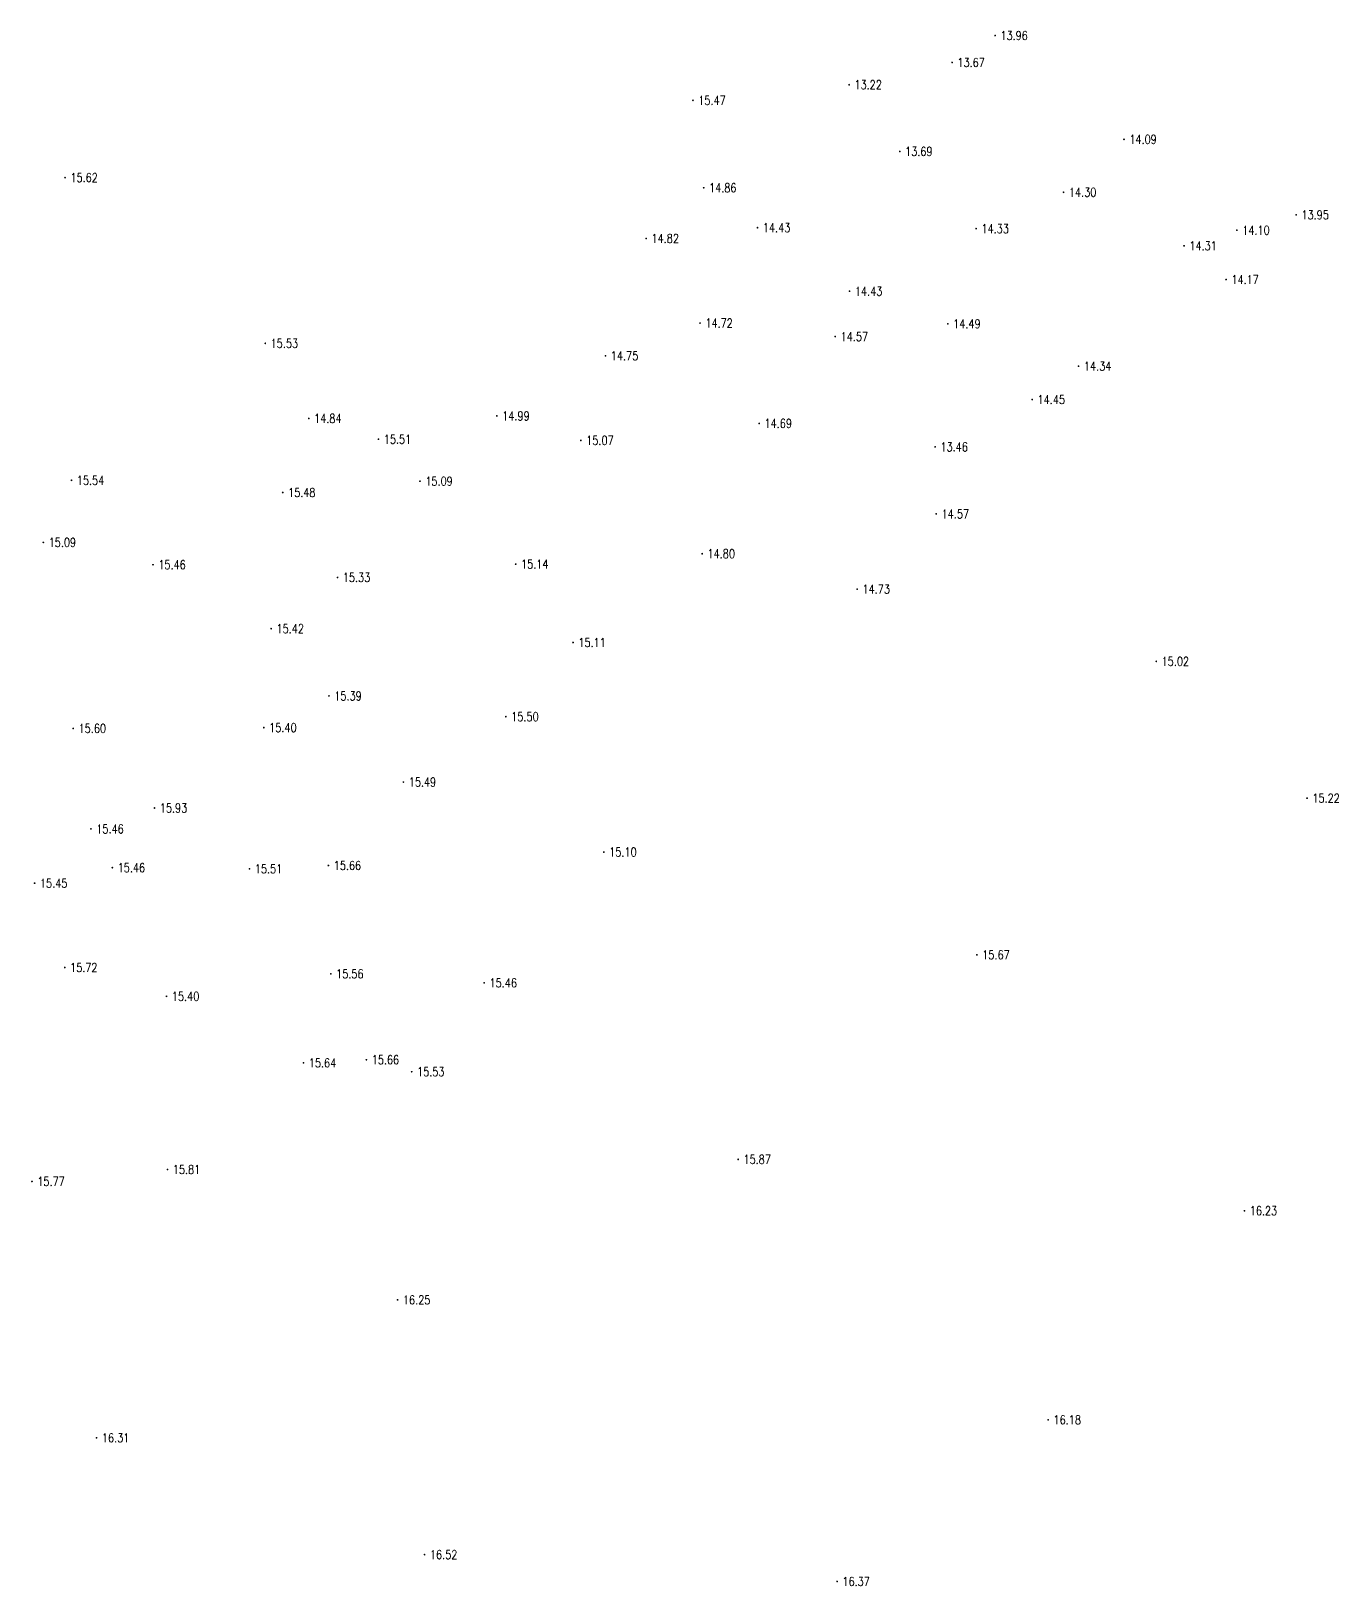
# Model space of a CAD drawing. Extents: x 476861 to 479475, y 2367369 to 2370541.
# Drawn here: x 477395.7 to 477542.7, y 2369240.8 to 2369415.7 of the extents above; entities that cross this region are included whole.
import ezdxf
from ezdxf.enums import TextEntityAlignment as Align

# ---------------------------------------------------------------- set-up
doc = ezdxf.new("R2010")
doc.units = 0
doc.header["$LTSCALE"] = 0.5
doc.layers.get('0').update_dxf_attribs({"linetype": 'CONTINUOUS'})
doc.layers.add('GCD', color=1, linetype='CONTINUOUS')
doc.styles.add('HZ', font='rs.shx', dxfattribs={"width": 0.8, "bigfont": 'hztxt.shx'})

# ---------------------------------------------------------------- blocks, each defined once
blk = doc.blocks.new('GC200')
at = {"linetype": 'Continuous', "const_width": 0.2, "flags": 128}
blk.add_lwpolyline([(-0.1, 0, 1), (0.1, 0, 1)], format="xyb", close=True, dxfattribs=at)

msp = doc.modelspace()

# ---------------------------------------------------------------- block references
at = {"layer": 'GCD', "linetype": 'Continuous'}
ref = msp.add_blockref('GC200', (477504.062, 2369415.189, 13.958), dxfattribs=dict(at, xscale=0.5, yscale=0.5, zscale=0.5))
ref.add_attrib('height', '13.96', dxfattribs={"linetype": 'Continuous', "height": 1, "style": 'HZ', "width": 0.8}).set_placement((477504.662, 2369415.189, 13.958), align=Align.MIDDLE_LEFT)
ref = msp.add_blockref('GC200', (477499.23, 2369412.162, 13.667), dxfattribs=dict(at, xscale=0.5, yscale=0.5, zscale=0.5))
ref.add_attrib('height', '13.67', dxfattribs={"linetype": 'Continuous', "height": 1, "style": 'HZ', "width": 0.8}).set_placement((477499.83, 2369412.162, 13.667), align=Align.MIDDLE_LEFT)
ref = msp.add_blockref('GC200', (477487.653, 2369409.658, 13.22), dxfattribs=dict(at, xscale=0.5, yscale=0.5, zscale=0.5))
ref.add_attrib('height', '13.22', dxfattribs={"linetype": 'Continuous', "height": 1, "style": 'HZ', "width": 0.8}).set_placement((477488.253, 2369409.658, 13.22), align=Align.MIDDLE_LEFT)
ref = msp.add_blockref('GC200', (477470.098, 2369407.899, 15.465), dxfattribs=dict(at, xscale=0.5, yscale=0.5, zscale=0.5))
ref.add_attrib('height', '15.47', dxfattribs={"linetype": 'Continuous', "height": 1, "style": 'HZ', "width": 0.8}).set_placement((477470.698, 2369407.899, 15.465), align=Align.MIDDLE_LEFT)
ref = msp.add_blockref('GC200', (477518.556, 2369403.517, 14.09), dxfattribs=dict(at, xscale=0.5, yscale=0.5, zscale=0.5))
ref.add_attrib('height', '14.09', dxfattribs={"linetype": 'Continuous', "height": 1, "style": 'HZ', "width": 0.8}).set_placement((477519.156, 2369403.517, 14.09), align=Align.MIDDLE_LEFT)
ref = msp.add_blockref('GC200', (477493.347, 2369402.156, 13.691), dxfattribs=dict(at, xscale=0.5, yscale=0.5, zscale=0.5))
ref.add_attrib('height', '13.69', dxfattribs={"linetype": 'Continuous', "height": 1, "style": 'HZ', "width": 0.8}).set_placement((477493.947, 2369402.156, 13.691), align=Align.MIDDLE_LEFT)
ref = msp.add_blockref('GC200', (477399.503, 2369399.208, 15.62), dxfattribs=dict(at, xscale=0.5, yscale=0.5, zscale=0.5))
ref.add_attrib('height', '15.62', dxfattribs={"linetype": 'Continuous', "height": 1, "style": 'HZ', "width": 0.8}).set_placement((477400.103, 2369399.208, 15.62), align=Align.MIDDLE_LEFT)
ref = msp.add_blockref('GC200', (477471.306, 2369398.069, 14.856), dxfattribs=dict(at, xscale=0.5, yscale=0.5, zscale=0.5))
ref.add_attrib('height', '14.86', dxfattribs={"linetype": 'Continuous', "height": 1, "style": 'HZ', "width": 0.8}).set_placement((477471.906, 2369398.069, 14.856), align=Align.MIDDLE_LEFT)
ref = msp.add_blockref('GC200', (477511.766, 2369397.559, 14.302), dxfattribs=dict(at, xscale=0.5, yscale=0.5, zscale=0.5))
ref.add_attrib('height', '14.30', dxfattribs={"linetype": 'Continuous', "height": 1, "style": 'HZ', "width": 0.8}).set_placement((477512.366, 2369397.559, 14.302), align=Align.MIDDLE_LEFT)
ref = msp.add_blockref('GC200', (477477.359, 2369393.58, 14.427), dxfattribs=dict(at, xscale=0.5, yscale=0.5, zscale=0.5))
ref.add_attrib('height', '14.43', dxfattribs={"linetype": 'Continuous', "height": 1, "style": 'HZ', "width": 0.8}).set_placement((477477.959, 2369393.58, 14.427), align=Align.MIDDLE_LEFT)
ref = msp.add_blockref('GC200', (477537.909, 2369395.021, 13.952), dxfattribs=dict(at, xscale=0.5, yscale=0.5, zscale=0.5))
ref.add_attrib('height', '13.95', dxfattribs={"linetype": 'Continuous', "height": 1, "style": 'HZ', "width": 0.8}).set_placement((477538.509, 2369395.021, 13.952), align=Align.MIDDLE_LEFT)
ref = msp.add_blockref('GC200', (477464.839, 2369392.366, 14.819), dxfattribs=dict(at, xscale=0.5, yscale=0.5, zscale=0.5))
ref.add_attrib('height', '14.82', dxfattribs={"linetype": 'Continuous', "height": 1, "style": 'HZ', "width": 0.8}).set_placement((477465.439, 2369392.366, 14.819), align=Align.MIDDLE_LEFT)
ref = msp.add_blockref('GC200', (477501.931, 2369393.47, 14.325), dxfattribs=dict(at, xscale=0.5, yscale=0.5, zscale=0.5))
ref.add_attrib('height', '14.33', dxfattribs={"linetype": 'Continuous', "height": 1, "style": 'HZ', "width": 0.8}).set_placement((477502.531, 2369393.47, 14.325), align=Align.MIDDLE_LEFT)
ref = msp.add_blockref('GC200', (477531.255, 2369393.291, 14.1), dxfattribs=dict(at, xscale=0.5, yscale=0.5, zscale=0.5))
ref.add_attrib('height', '14.10', dxfattribs={"linetype": 'Continuous', "height": 1, "style": 'HZ', "width": 0.8}).set_placement((477531.855, 2369393.291, 14.1), align=Align.MIDDLE_LEFT)
ref = msp.add_blockref('GC200', (477525.308, 2369391.54, 14.305), dxfattribs=dict(at, xscale=0.5, yscale=0.5, zscale=0.5))
ref.add_attrib('height', '14.31', dxfattribs={"linetype": 'Continuous', "height": 1, "style": 'HZ', "width": 0.8}).set_placement((477525.908, 2369391.54, 14.305), align=Align.MIDDLE_LEFT)
ref = msp.add_blockref('GC200', (477530.03, 2369387.745, 14.171), dxfattribs=dict(at, xscale=0.5, yscale=0.5, zscale=0.5))
ref.add_attrib('height', '14.17', dxfattribs={"linetype": 'Continuous', "height": 1, "style": 'HZ', "width": 0.8}).set_placement((477530.63, 2369387.745, 14.171), align=Align.MIDDLE_LEFT)
ref = msp.add_blockref('GC200', (477487.708, 2369386.43, 14.429), dxfattribs=dict(at, xscale=0.5, yscale=0.5, zscale=0.5))
ref.add_attrib('height', '14.43', dxfattribs={"linetype": 'Continuous', "height": 1, "style": 'HZ', "width": 0.8}).set_placement((477488.308, 2369386.43, 14.429), align=Align.MIDDLE_LEFT)
ref = msp.add_blockref('GC200', (477470.894, 2369382.852, 14.717), dxfattribs=dict(at, xscale=0.5, yscale=0.5, zscale=0.5))
ref.add_attrib('height', '14.72', dxfattribs={"linetype": 'Continuous', "height": 1, "style": 'HZ', "width": 0.8}).set_placement((477471.494, 2369382.852, 14.717), align=Align.MIDDLE_LEFT)
ref = msp.add_blockref('GC200', (477486.097, 2369381.331, 14.566), dxfattribs=dict(at, xscale=0.5, yscale=0.5, zscale=0.5))
ref.add_attrib('height', '14.57', dxfattribs={"linetype": 'Continuous', "height": 1, "style": 'HZ', "width": 0.8}).set_placement((477486.697, 2369381.331, 14.566), align=Align.MIDDLE_LEFT)
ref = msp.add_blockref('GC200', (477498.75, 2369382.763, 14.487), dxfattribs=dict(at, xscale=0.5, yscale=0.5, zscale=0.5))
ref.add_attrib('height', '14.49', dxfattribs={"linetype": 'Continuous', "height": 1, "style": 'HZ', "width": 0.8}).set_placement((477499.35, 2369382.763, 14.487), align=Align.MIDDLE_LEFT)
ref = msp.add_blockref('GC200', (477422.015, 2369380.57, 15.533), dxfattribs=dict(at, xscale=0.5, yscale=0.5, zscale=0.5))
ref.add_attrib('height', '15.53', dxfattribs={"linetype": 'Continuous', "height": 1, "style": 'HZ', "width": 0.8}).set_placement((477422.615, 2369380.57, 15.533), align=Align.MIDDLE_LEFT)
ref = msp.add_blockref('GC200', (477460.262, 2369379.171, 14.748), dxfattribs=dict(at, xscale=0.5, yscale=0.5, zscale=0.5))
ref.add_attrib('height', '14.75', dxfattribs={"linetype": 'Continuous', "height": 1, "style": 'HZ', "width": 0.8}).set_placement((477460.862, 2369379.171, 14.748), align=Align.MIDDLE_LEFT)
ref = msp.add_blockref('GC200', (477513.452, 2369378.003, 14.342), dxfattribs=dict(at, xscale=0.5, yscale=0.5, zscale=0.5))
ref.add_attrib('height', '14.34', dxfattribs={"linetype": 'Continuous', "height": 1, "style": 'HZ', "width": 0.8}).set_placement((477514.052, 2369378.003, 14.342), align=Align.MIDDLE_LEFT)
ref = msp.add_blockref('GC200', (477508.239, 2369374.25, 14.453), dxfattribs=dict(at, xscale=0.5, yscale=0.5, zscale=0.5))
ref.add_attrib('height', '14.45', dxfattribs={"linetype": 'Continuous', "height": 1, "style": 'HZ', "width": 0.8}).set_placement((477508.839, 2369374.25, 14.453), align=Align.MIDDLE_LEFT)
ref = msp.add_blockref('GC200', (477426.903, 2369372.126, 14.835), dxfattribs=dict(at, xscale=0.5, yscale=0.5, zscale=0.5))
ref.add_attrib('height', '14.84', dxfattribs={"linetype": 'Continuous', "height": 1, "style": 'HZ', "width": 0.8}).set_placement((477427.503, 2369372.126, 14.835), align=Align.MIDDLE_LEFT)
ref = msp.add_blockref('GC200', (477448.05, 2369372.405, 14.989), dxfattribs=dict(at, xscale=0.5, yscale=0.5, zscale=0.5))
ref.add_attrib('height', '14.99', dxfattribs={"linetype": 'Continuous', "height": 1, "style": 'HZ', "width": 0.8}).set_placement((477448.65, 2369372.405, 14.989), align=Align.MIDDLE_LEFT)
ref = msp.add_blockref('GC200', (477477.545, 2369371.564, 14.69), dxfattribs=dict(at, xscale=0.5, yscale=0.5, zscale=0.5))
ref.add_attrib('height', '14.69', dxfattribs={"linetype": 'Continuous', "height": 1, "style": 'HZ', "width": 0.8}).set_placement((477478.145, 2369371.564, 14.69), align=Align.MIDDLE_LEFT)
ref = msp.add_blockref('GC200', (477434.732, 2369369.783, 15.513), dxfattribs=dict(at, xscale=0.5, yscale=0.5, zscale=0.5))
ref.add_attrib('height', '15.51', dxfattribs={"linetype": 'Continuous', "height": 1, "style": 'HZ', "width": 0.8}).set_placement((477435.332, 2369369.783, 15.513), align=Align.MIDDLE_LEFT)
ref = msp.add_blockref('GC200', (477457.497, 2369369.658, 15.072), dxfattribs=dict(at, xscale=0.5, yscale=0.5, zscale=0.5))
ref.add_attrib('height', '15.07', dxfattribs={"linetype": 'Continuous', "height": 1, "style": 'HZ', "width": 0.8}).set_placement((477458.097, 2369369.658, 15.072), align=Align.MIDDLE_LEFT)
ref = msp.add_blockref('GC200', (477497.322, 2369368.924, 13.46), dxfattribs=dict(at, xscale=0.5, yscale=0.5, zscale=0.5))
ref.add_attrib('height', '13.46', dxfattribs={"linetype": 'Continuous', "height": 1, "style": 'HZ', "width": 0.8}).set_placement((477497.922, 2369368.924, 13.46), align=Align.MIDDLE_LEFT)
ref = msp.add_blockref('GC200', (477400.225, 2369365.164, 15.536), dxfattribs=dict(at, xscale=0.5, yscale=0.5, zscale=0.5))
ref.add_attrib('height', '15.54', dxfattribs={"linetype": 'Continuous', "height": 1, "style": 'HZ', "width": 0.8}).set_placement((477400.825, 2369365.164, 15.536), align=Align.MIDDLE_LEFT)
ref = msp.add_blockref('GC200', (477439.408, 2369365.064, 15.087), dxfattribs=dict(at, xscale=0.5, yscale=0.5, zscale=0.5))
ref.add_attrib('height', '15.09', dxfattribs={"linetype": 'Continuous', "height": 1, "style": 'HZ', "width": 0.8}).set_placement((477440.008, 2369365.064, 15.087), align=Align.MIDDLE_LEFT)
ref = msp.add_blockref('GC200', (477423.976, 2369363.793, 15.48), dxfattribs=dict(at, xscale=0.5, yscale=0.5, zscale=0.5))
ref.add_attrib('height', '15.48', dxfattribs={"linetype": 'Continuous', "height": 1, "style": 'HZ', "width": 0.8}).set_placement((477424.576, 2369363.793, 15.48), align=Align.MIDDLE_LEFT)
ref = msp.add_blockref('GC200', (477497.45, 2369361.385, 14.569), dxfattribs=dict(at, xscale=0.5, yscale=0.5, zscale=0.5))
ref.add_attrib('height', '14.57', dxfattribs={"linetype": 'Continuous', "height": 1, "style": 'HZ', "width": 0.8}).set_placement((477498.05, 2369361.385, 14.569), align=Align.MIDDLE_LEFT)
ref = msp.add_blockref('GC200', (477397.062, 2369358.181, 15.086), dxfattribs=dict(at, xscale=0.5, yscale=0.5, zscale=0.5))
ref.add_attrib('height', '15.09', dxfattribs={"linetype": 'Continuous', "height": 1, "style": 'HZ', "width": 0.8}).set_placement((477397.662, 2369358.181, 15.086), align=Align.MIDDLE_LEFT)
ref = msp.add_blockref('GC200', (477471.134, 2369356.911, 14.795), dxfattribs=dict(at, xscale=0.5, yscale=0.5, zscale=0.5))
ref.add_attrib('height', '14.80', dxfattribs={"linetype": 'Continuous', "height": 1, "style": 'HZ', "width": 0.8}).set_placement((477471.734, 2369356.911, 14.795), align=Align.MIDDLE_LEFT)
ref = msp.add_blockref('GC200', (477409.392, 2369355.672, 15.46), dxfattribs=dict(at, xscale=0.5, yscale=0.5, zscale=0.5))
ref.add_attrib('height', '15.46', dxfattribs={"linetype": 'Continuous', "height": 1, "style": 'HZ', "width": 0.8}).set_placement((477409.992, 2369355.672, 15.46), align=Align.MIDDLE_LEFT)
ref = msp.add_blockref('GC200', (477450.168, 2369355.738, 15.141), dxfattribs=dict(at, xscale=0.5, yscale=0.5, zscale=0.5))
ref.add_attrib('height', '15.14', dxfattribs={"linetype": 'Continuous', "height": 1, "style": 'HZ', "width": 0.8}).set_placement((477450.768, 2369355.738, 15.141), align=Align.MIDDLE_LEFT)
ref = msp.add_blockref('GC200', (477430.137, 2369354.245, 15.327), dxfattribs=dict(at, xscale=0.5, yscale=0.5, zscale=0.5))
ref.add_attrib('height', '15.33', dxfattribs={"linetype": 'Continuous', "height": 1, "style": 'HZ', "width": 0.8}).set_placement((477430.737, 2369354.245, 15.327), align=Align.MIDDLE_LEFT)
ref = msp.add_blockref('GC200', (477488.562, 2369352.925, 14.732), dxfattribs=dict(at, xscale=0.5, yscale=0.5, zscale=0.5))
ref.add_attrib('height', '14.73', dxfattribs={"linetype": 'Continuous', "height": 1, "style": 'HZ', "width": 0.8}).set_placement((477489.162, 2369352.925, 14.732), align=Align.MIDDLE_LEFT)
ref = msp.add_blockref('GC200', (477422.673, 2369348.482, 15.417), dxfattribs=dict(at, xscale=0.5, yscale=0.5, zscale=0.5))
ref.add_attrib('height', '15.42', dxfattribs={"linetype": 'Continuous', "height": 1, "style": 'HZ', "width": 0.8}).set_placement((477423.273, 2369348.482, 15.417), align=Align.MIDDLE_LEFT)
ref = msp.add_blockref('GC200', (477456.615, 2369346.924, 15.114), dxfattribs=dict(at, xscale=0.5, yscale=0.5, zscale=0.5))
ref.add_attrib('height', '15.11', dxfattribs={"linetype": 'Continuous', "height": 1, "style": 'HZ', "width": 0.8}).set_placement((477457.215, 2369346.924, 15.114), align=Align.MIDDLE_LEFT)
ref = msp.add_blockref('GC200', (477522.188, 2369344.801, 15.02), dxfattribs=dict(at, xscale=0.5, yscale=0.5, zscale=0.5))
ref.add_attrib('height', '15.02', dxfattribs={"linetype": 'Continuous', "height": 1, "style": 'HZ', "width": 0.8}).set_placement((477522.788, 2369344.801, 15.02), align=Align.MIDDLE_LEFT)
ref = msp.add_blockref('GC200', (477429.175, 2369340.913, 15.391), dxfattribs=dict(at, xscale=0.5, yscale=0.5, zscale=0.5))
ref.add_attrib('height', '15.39', dxfattribs={"linetype": 'Continuous', "height": 1, "style": 'HZ', "width": 0.8}).set_placement((477429.775, 2369340.913, 15.391), align=Align.MIDDLE_LEFT)
ref = msp.add_blockref('GC200', (477449.066, 2369338.584, 15.504), dxfattribs=dict(at, xscale=0.5, yscale=0.5, zscale=0.5))
ref.add_attrib('height', '15.50', dxfattribs={"linetype": 'Continuous', "height": 1, "style": 'HZ', "width": 0.8}).set_placement((477449.666, 2369338.584, 15.504), align=Align.MIDDLE_LEFT)
ref = msp.add_blockref('GC200', (477400.426, 2369337.263, 15.601), dxfattribs=dict(at, xscale=0.5, yscale=0.5, zscale=0.5))
ref.add_attrib('height', '15.60', dxfattribs={"linetype": 'Continuous', "height": 1, "style": 'HZ', "width": 0.8}).set_placement((477401.026, 2369337.263, 15.601), align=Align.MIDDLE_LEFT)
ref = msp.add_blockref('GC200', (477421.852, 2369337.348, 15.402), dxfattribs=dict(at, xscale=0.5, yscale=0.5, zscale=0.5))
ref.add_attrib('height', '15.40', dxfattribs={"linetype": 'Continuous', "height": 1, "style": 'HZ', "width": 0.8}).set_placement((477422.452, 2369337.348, 15.402), align=Align.MIDDLE_LEFT)
ref = msp.add_blockref('GC200', (477437.542, 2369331.228, 15.486), dxfattribs=dict(at, xscale=0.5, yscale=0.5, zscale=0.5))
ref.add_attrib('height', '15.49', dxfattribs={"linetype": 'Continuous', "height": 1, "style": 'HZ', "width": 0.8}).set_placement((477438.142, 2369331.228, 15.486), align=Align.MIDDLE_LEFT)
ref = msp.add_blockref('GC200', (477539.135, 2369329.418, 15.222), dxfattribs=dict(at, xscale=0.5, yscale=0.5, zscale=0.5))
ref.add_attrib('height', '15.22', dxfattribs={"linetype": 'Continuous', "height": 1, "style": 'HZ', "width": 0.8}).set_placement((477539.735, 2369329.418, 15.222), align=Align.MIDDLE_LEFT)
ref = msp.add_blockref('GC200', (477409.555, 2369328.311, 15.926), dxfattribs=dict(at, xscale=0.5, yscale=0.5, zscale=0.5))
ref.add_attrib('height', '15.93', dxfattribs={"linetype": 'Continuous', "height": 1, "style": 'HZ', "width": 0.8}).set_placement((477410.155, 2369328.311, 15.926), align=Align.MIDDLE_LEFT)
ref = msp.add_blockref('GC200', (477402.418, 2369325.96, 15.46), dxfattribs=dict(at, xscale=0.5, yscale=0.5, zscale=0.5))
ref.add_attrib('height', '15.46', dxfattribs={"linetype": 'Continuous', "height": 1, "style": 'HZ', "width": 0.8}).set_placement((477403.018, 2369325.96, 15.46), align=Align.MIDDLE_LEFT)
ref = msp.add_blockref('GC200', (477460.082, 2369323.356, 15.099), dxfattribs=dict(at, xscale=0.5, yscale=0.5, zscale=0.5))
ref.add_attrib('height', '15.10', dxfattribs={"linetype": 'Continuous', "height": 1, "style": 'HZ', "width": 0.8}).set_placement((477460.682, 2369323.356, 15.099), align=Align.MIDDLE_LEFT)
ref = msp.add_blockref('GC200', (477404.82, 2369321.596, 15.46), dxfattribs=dict(at, xscale=0.5, yscale=0.5, zscale=0.5))
ref.add_attrib('height', '15.46', dxfattribs={"linetype": 'Continuous', "height": 1, "style": 'HZ', "width": 0.8}).set_placement((477405.42, 2369321.596, 15.46), align=Align.MIDDLE_LEFT)
ref = msp.add_blockref('GC200', (477420.243, 2369321.468, 15.514), dxfattribs=dict(at, xscale=0.5, yscale=0.5, zscale=0.5))
ref.add_attrib('height', '15.51', dxfattribs={"linetype": 'Continuous', "height": 1, "style": 'HZ', "width": 0.8}).set_placement((477420.843, 2369321.468, 15.514), align=Align.MIDDLE_LEFT)
ref = msp.add_blockref('GC200', (477429.109, 2369321.847, 15.659), dxfattribs=dict(at, xscale=0.5, yscale=0.5, zscale=0.5))
ref.add_attrib('height', '15.66', dxfattribs={"linetype": 'Continuous', "height": 1, "style": 'HZ', "width": 0.8}).set_placement((477429.709, 2369321.847, 15.659), align=Align.MIDDLE_LEFT)
ref = msp.add_blockref('GC200', (477396.085, 2369319.852, 15.445), dxfattribs=dict(at, xscale=0.5, yscale=0.5, zscale=0.5))
ref.add_attrib('height', '15.45', dxfattribs={"linetype": 'Continuous', "height": 1, "style": 'HZ', "width": 0.8}).set_placement((477396.685, 2369319.852, 15.445), align=Align.MIDDLE_LEFT)
ref = msp.add_blockref('GC200', (477502.025, 2369311.797, 15.67), dxfattribs=dict(at, xscale=0.5, yscale=0.5, zscale=0.5))
ref.add_attrib('height', '15.67', dxfattribs={"linetype": 'Continuous', "height": 1, "style": 'HZ', "width": 0.8}).set_placement((477502.625, 2369311.797, 15.67), align=Align.MIDDLE_LEFT)
ref = msp.add_blockref('GC200', (477399.468, 2369310.372, 15.72), dxfattribs=dict(at, xscale=0.5, yscale=0.5, zscale=0.5))
ref.add_attrib('height', '15.72', dxfattribs={"linetype": 'Continuous', "height": 1, "style": 'HZ', "width": 0.8}).set_placement((477400.068, 2369310.372, 15.72), align=Align.MIDDLE_LEFT)
ref = msp.add_blockref('GC200', (477429.38, 2369309.658, 15.557), dxfattribs=dict(at, xscale=0.5, yscale=0.5, zscale=0.5))
ref.add_attrib('height', '15.56', dxfattribs={"linetype": 'Continuous', "height": 1, "style": 'HZ', "width": 0.8}).set_placement((477429.98, 2369309.658, 15.557), align=Align.MIDDLE_LEFT)
ref = msp.add_blockref('GC200', (477446.621, 2369308.641, 15.455), dxfattribs=dict(at, xscale=0.5, yscale=0.5, zscale=0.5))
ref.add_attrib('height', '15.46', dxfattribs={"linetype": 'Continuous', "height": 1, "style": 'HZ', "width": 0.8}).set_placement((477447.221, 2369308.641, 15.455), align=Align.MIDDLE_LEFT)
ref = msp.add_blockref('GC200', (477410.909, 2369307.128, 15.395), dxfattribs=dict(at, xscale=0.5, yscale=0.5, zscale=0.5))
ref.add_attrib('height', '15.40', dxfattribs={"linetype": 'Continuous', "height": 1, "style": 'HZ', "width": 0.8}).set_placement((477411.509, 2369307.128, 15.395), align=Align.MIDDLE_LEFT)
ref = msp.add_blockref('GC200', (477426.311, 2369299.644, 15.64), dxfattribs=dict(at, xscale=0.5, yscale=0.5, zscale=0.5))
ref.add_attrib('height', '15.64', dxfattribs={"linetype": 'Continuous', "height": 1, "style": 'HZ', "width": 0.8}).set_placement((477426.911, 2369299.644, 15.64), align=Align.MIDDLE_LEFT)
ref = msp.add_blockref('GC200', (477433.381, 2369299.997, 15.664), dxfattribs=dict(at, xscale=0.5, yscale=0.5, zscale=0.5))
ref.add_attrib('height', '15.66', dxfattribs={"linetype": 'Continuous', "height": 1, "style": 'HZ', "width": 0.8}).set_placement((477433.981, 2369299.997, 15.664), align=Align.MIDDLE_LEFT)
ref = msp.add_blockref('GC200', (477438.478, 2369298.648, 15.526), dxfattribs=dict(at, xscale=0.5, yscale=0.5, zscale=0.5))
ref.add_attrib('height', '15.53', dxfattribs={"linetype": 'Continuous', "height": 1, "style": 'HZ', "width": 0.8}).set_placement((477439.078, 2369298.648, 15.526), align=Align.MIDDLE_LEFT)
ref = msp.add_blockref('GC200', (477475.177, 2369288.79, 15.87), dxfattribs=dict(at, xscale=0.5, yscale=0.5, zscale=0.5))
ref.add_attrib('height', '15.87', dxfattribs={"linetype": 'Continuous', "height": 1, "style": 'HZ', "width": 0.8}).set_placement((477475.777, 2369288.79, 15.87), align=Align.MIDDLE_LEFT)
ref = msp.add_blockref('GC200', (477411.024, 2369287.653, 15.807), dxfattribs=dict(at, xscale=0.5, yscale=0.5, zscale=0.5))
ref.add_attrib('height', '15.81', dxfattribs={"linetype": 'Continuous', "height": 1, "style": 'HZ', "width": 0.8}).set_placement((477411.624, 2369287.653, 15.807), align=Align.MIDDLE_LEFT)
ref = msp.add_blockref('GC200', (477395.788, 2369286.31, 15.77), dxfattribs=dict(at, xscale=0.5, yscale=0.5, zscale=0.5))
ref.add_attrib('height', '15.77', dxfattribs={"linetype": 'Continuous', "height": 1, "style": 'HZ', "width": 0.8}).set_placement((477396.388, 2369286.31, 15.77), align=Align.MIDDLE_LEFT)
ref = msp.add_blockref('GC200', (477532.097, 2369283.013, 16.23), dxfattribs=dict(at, xscale=0.5, yscale=0.5, zscale=0.5))
ref.add_attrib('height', '16.23', dxfattribs={"linetype": 'Continuous', "height": 1, "style": 'HZ', "width": 0.8}).set_placement((477532.697, 2369283.013, 16.23), align=Align.MIDDLE_LEFT)
ref = msp.add_blockref('GC200', (477436.893, 2369272.988, 16.25), dxfattribs=dict(at, xscale=0.5, yscale=0.5, zscale=0.5))
ref.add_attrib('height', '16.25', dxfattribs={"linetype": 'Continuous', "height": 1, "style": 'HZ', "width": 0.8}).set_placement((477437.493, 2369272.988, 16.25), align=Align.MIDDLE_LEFT)
ref = msp.add_blockref('GC200', (477510.031, 2369259.502, 16.18), dxfattribs=dict(at, xscale=0.5, yscale=0.5, zscale=0.5))
ref.add_attrib('height', '16.18', dxfattribs={"linetype": 'Continuous', "height": 1, "style": 'HZ', "width": 0.8}).set_placement((477510.631, 2369259.502, 16.18), align=Align.MIDDLE_LEFT)
ref = msp.add_blockref('GC200', (477403.051, 2369257.475, 16.31), dxfattribs=dict(at, xscale=0.5, yscale=0.5, zscale=0.5))
ref.add_attrib('height', '16.31', dxfattribs={"linetype": 'Continuous', "height": 1, "style": 'HZ', "width": 0.8}).set_placement((477403.651, 2369257.475, 16.31), align=Align.MIDDLE_LEFT)
ref = msp.add_blockref('GC200', (477439.925, 2369244.337, 16.52), dxfattribs=dict(at, xscale=0.5, yscale=0.5, zscale=0.5))
ref.add_attrib('height', '16.52', dxfattribs={"linetype": 'Continuous', "height": 1, "style": 'HZ', "width": 0.8}).set_placement((477440.525, 2369244.337, 16.52), align=Align.MIDDLE_LEFT)
ref = msp.add_blockref('GC200', (477486.3, 2369241.319, 16.37), dxfattribs=dict(at, xscale=0.5, yscale=0.5, zscale=0.5))
ref.add_attrib('height', '16.37', dxfattribs={"linetype": 'Continuous', "height": 1, "style": 'HZ', "width": 0.8}).set_placement((477486.9, 2369241.319, 16.37), align=Align.MIDDLE_LEFT)

doc.saveas('drawing.dxf')
